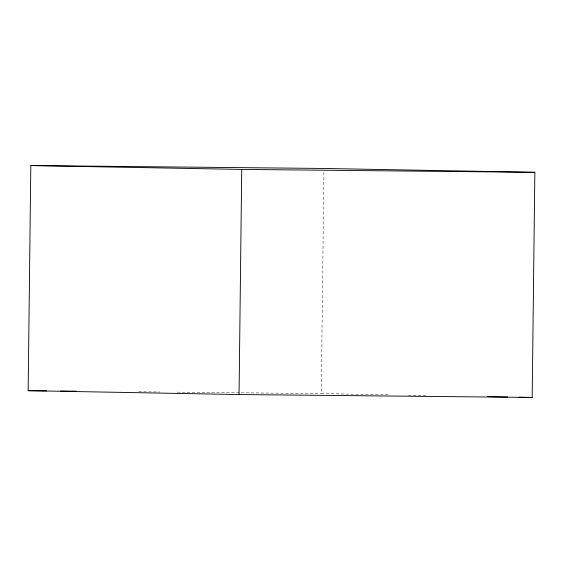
<?xml version="1.0" encoding="UTF-8"?>
<svg xmlns="http://www.w3.org/2000/svg" width="563" height="563" viewBox="0 0 563 563"><rect width="100%" height="100%" fill="white"/><g stroke="black" fill="none" stroke-linecap="round" stroke-linejoin="round"><path stroke-width="0.42" stroke-dasharray="2.81 2.11" d="M388.069 394.811L321.276 393.586L323.915 171.103M138.73 391.778L159.793 391.982M177.345 392.158L321.276 393.586M408.281 395.177L425.853 395.5"/><path stroke-width="0.84" d="M28.15 390.68L30.817 165.557L323.943 168.464L534.85 172.32L532.183 397.443L239.057 394.536L28.15 390.68L46.581 390.863M239.057 394.536L241.724 169.414L30.817 165.557M241.724 169.414L534.85 172.32M60.621 390.996L76.42 391.158M487.368 396.626L507.58 396.992M519.002 397.204L532.183 397.443"/></g></svg>
